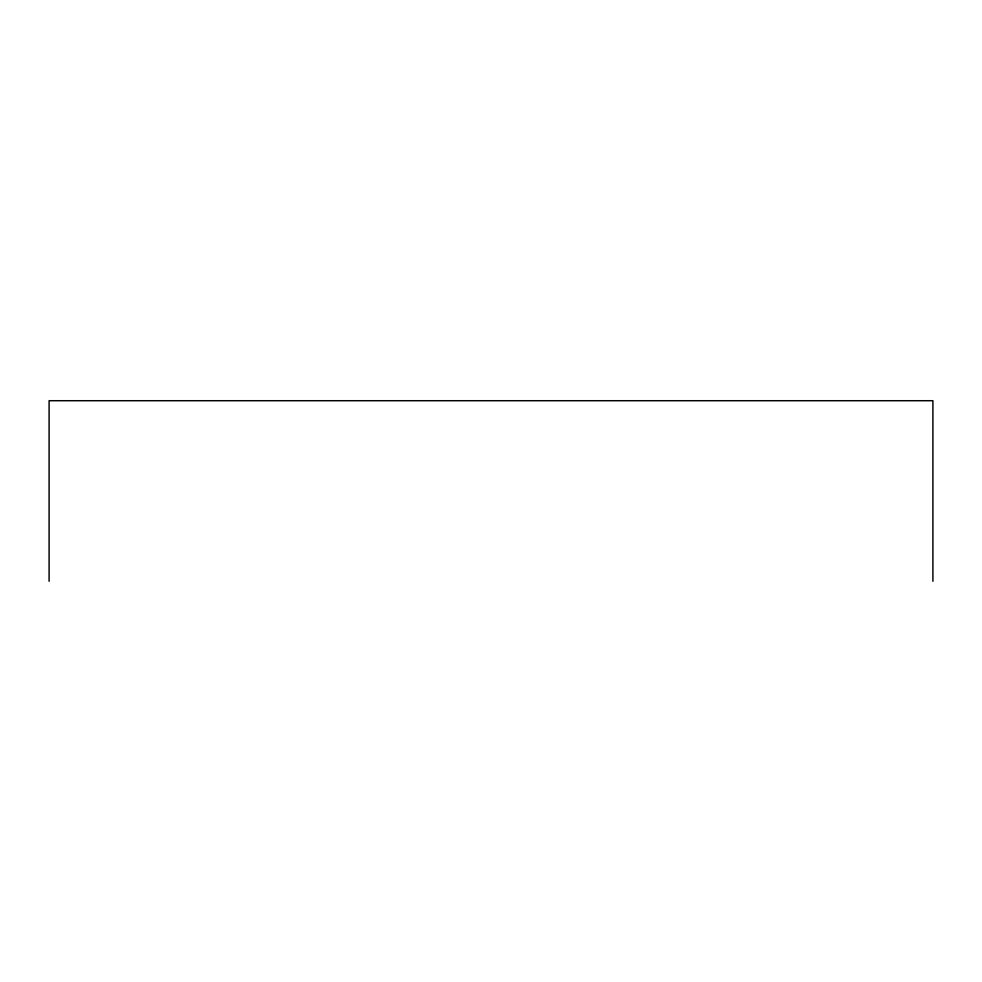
<?xml version="1.0" encoding="UTF-8"?>
<svg xmlns="http://www.w3.org/2000/svg" width="982" height="982" viewBox="0 0 982 982"><rect width="100%" height="100%" fill="white"/><g stroke="black" fill="none" stroke-linecap="round" stroke-linejoin="round"><path stroke-width="1.47" d="M932.9 581.283L932.9 400.717L49.1 400.717L49.1 581.283"/></g></svg>
